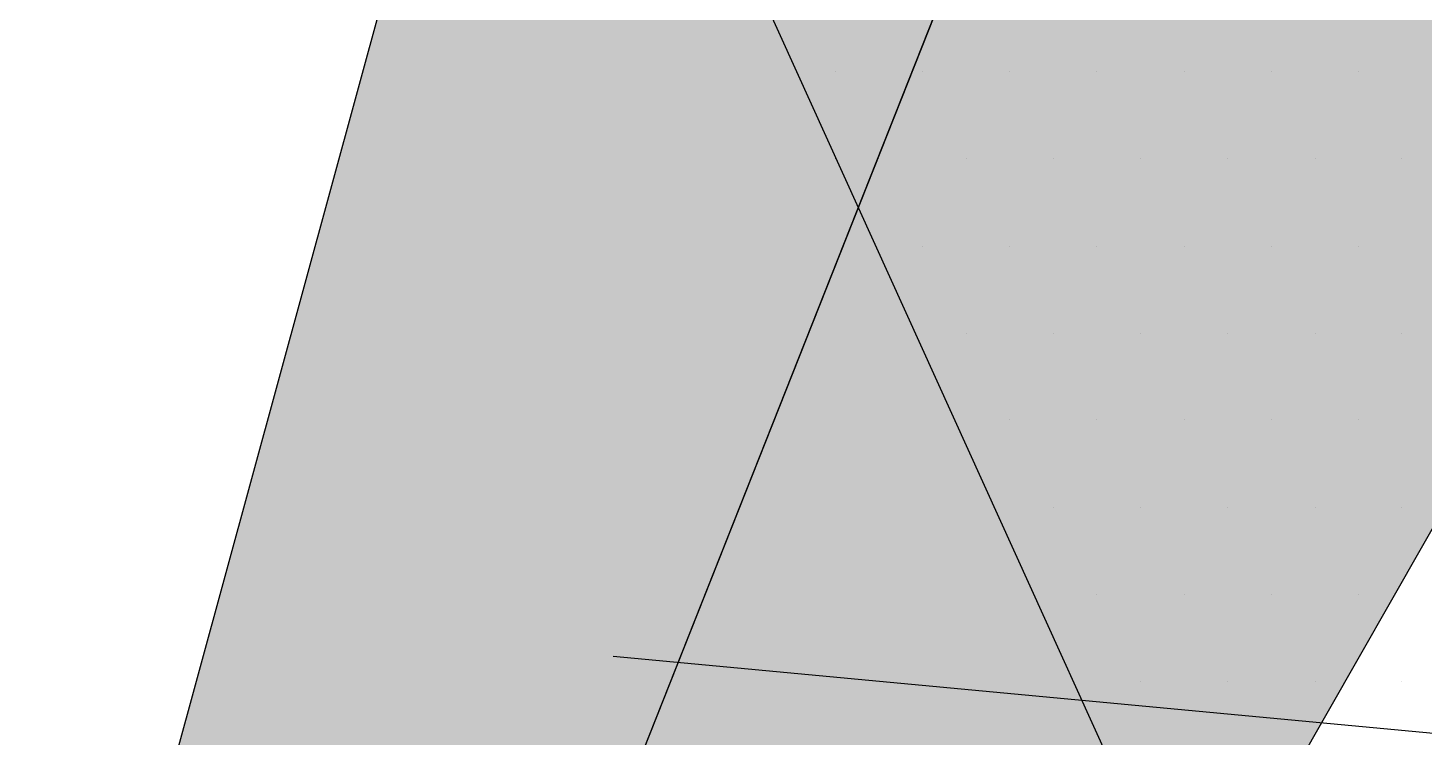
# Paper-space layout 'TOP_A1_00200_01-01-2017_MODELE' of a CAD drawing. Header units: millimetres. Extents: x -52 to 293, y -3 to 294.
# Drawn here: x 204.087 to 204.968, y 123.757 to 124.205 of the extents above; entities that cross this region are included whole.
import ezdxf

# ---------------------------------------------------------------- set-up
doc = ezdxf.new("R2010")
doc.units = ezdxf.units.MM
doc.header["$LTSCALE"] = 2
doc.linetypes.add('CACHEX2', pattern=[0.75, 0.5, -0.25])
for name, color, linetype in [('CALQUE_7', 4, 'Continuous'), ('CARTOUCHE', 7, 'Continuous'), ('rosace', 7, 'Continuous')]:
    doc.layers.add(name, color=color, linetype=linetype)

# ---------------------------------------------------------------- blocks, each defined once
blk = doc.blocks.new('A$C715108E3')
at = {"layer": 'CALQUE_7', "color": 131}
for p, q in [((-12.8134, -23.5138), (-12.8134, -23.5138)), ((-12.7722, -23.5138), (-12.7722, -23.5138)), ((-12.6802, -23.5138), (-12.6802, -23.5138)), ((-12.5889, -23.5138), (-12.5889, -23.5138)), ((-12.4971, -23.5138), (-12.4971, -23.5138)), ((-12.4053, -23.5138), (-12.4053, -23.5138)), ((-12.3136, -23.5138), (-12.3136, -23.5138)), ((-12.2216, -23.5138), (-12.2216, -23.5138)), ((-12.7722, -23.6054), (-12.7722, -23.6054)), ((-12.7265, -23.6054), (-12.7265, -23.6054)), ((-12.6345, -23.6054), (-12.6345, -23.6054)), ((-12.5424, -23.6054), (-12.5424, -23.6054)), ((-12.4514, -23.6054), (-12.4514, -23.6054)), ((-12.3593, -23.6054), (-12.3593, -23.6054)), ((-12.2673, -23.6054), (-12.2673, -23.6054)), ((-12.1762, -23.6054), (-12.1762, -23.6054)), ((-12.7302, -23.6976), (-12.7302, -23.6976)), ((-12.6802, -23.6976), (-12.6802, -23.6976)), ((-12.5889, -23.6976), (-12.5889, -23.6976)), ((-12.4971, -23.6976), (-12.4971, -23.6976)), ((-12.4053, -23.6976), (-12.4053, -23.6976)), ((-12.3136, -23.6976), (-12.3136, -23.6976)), ((-12.2216, -23.6976), (-12.2216, -23.6976)), ((-12.6884, -23.7891), (-12.6884, -23.7891)), ((-12.6345, -23.7891), (-12.6345, -23.7891)), ((-12.5424, -23.7891), (-12.5424, -23.7891)), ((-12.4514, -23.7891), (-12.4514, -23.7891)), ((-12.3593, -23.7891), (-12.3593, -23.7891)), ((-12.2673, -23.7891), (-12.2673, -23.7891)), ((-12.1762, -23.7891), (-12.1762, -23.7891)), ((-12.6472, -23.8804), (-12.6472, -23.8804)), ((-12.5889, -23.8804), (-12.5889, -23.8804)), ((-12.4971, -23.8804), (-12.4971, -23.8804)), ((-12.4053, -23.8804), (-12.4053, -23.8804)), ((-12.3136, -23.8804), (-12.3136, -23.8804)), ((-12.2216, -23.8804), (-12.2216, -23.8804)), ((-12.605, -23.973), (-12.605, -23.973)), ((-12.5424, -23.973), (-12.5424, -23.973)), ((-12.4514, -23.973), (-12.4514, -23.973)), ((-12.3593, -23.973), (-12.3593, -23.973)), ((-12.2673, -23.973), (-12.2673, -23.973)), ((-12.1762, -23.973), (-12.1762, -23.973)), ((-12.5638, -24.0642), (-12.5638, -24.0642)), ((-12.4971, -24.0642), (-12.4971, -24.0642)), ((-12.4053, -24.0642), (-12.4053, -24.0642)), ((-12.3136, -24.0642), (-12.3136, -24.0642)), ((-12.2216, -24.0642), (-12.2216, -24.0642)), ((-12.522, -24.1555), (-12.522, -24.1555)), ((-12.4514, -24.1555), (-12.4514, -24.1555)), ((-12.3593, -24.1555), (-12.3593, -24.1555)), ((-12.2673, -24.1555), (-12.2673, -24.1555)), ((-12.1762, -24.1555), (-12.1762, -24.1555))]:
    blk.add_line(p, q, dxfattribs=at)
blk.add_lwpolyline([(-15.4563, -23.799), (-13.7331, -21.4856), (-11.9601, -25.3945), (-11.4761, -25.5469), (-10.7095, -25.798), (-10.0926, -25.8741), (-9.9674, -25.8741), (-12.5584, -19.9248), (-11.816, -18.9068), (-10.4959, -20.6166), (-9.7792, -22.2122), (-8.7979, -20.9179), (-8.1187, -22.4645), (-6.9489, -21.0191), (-7.6382, -19.3811), (-6.116, -17.2939)], dxfattribs=at)
blk = doc.blocks.new('A$C581E6685')
at = {"layer": 'rosace'}
for color, points in [(40, [(-39.8519, 24.2064), (-46.2303, 8.0935), (-42.1559, 23.0023)]), (32, [(-39.8519, 24.2064), (-38.5844, 21.5046), (-46.2303, 8.0935)])]:
    blk.add_hatch(color=color, dxfattribs=at).paths.add_polyline_path(points)
at = {"layer": 'rosace', "color": 40}
blk.add_lwpolyline([(-39.8519, 24.2064), (-46.2303, 8.0935), (-42.1559, 23.0023)], close=True, dxfattribs=at)
at = {"layer": 'rosace', "color": 32}
blk.add_lwpolyline([(-39.8519, 24.2064), (-38.584, 21.5046), (-46.2303, 8.0935)], close=True, dxfattribs=at)
at = {"layer": 'rosace', "color": 32, "linetype": 'CACHEX2', "ltscale": 1.5}
blk.add_ellipse((-38.0538, 23.8138), major_axis=(-19.0311, -3.534), ratio=0.590567, dxfattribs=at)
at = {"layer": 'rosace', "color": 32}
blk.add_ellipse((-37.6144, 23.8499), major_axis=(-13.5768, -4.2839), ratio=0.791971, dxfattribs=at)
at = {"layer": 'CARTOUCHE'}
blk.add_blockref('A$C715108E3', (-31.6739, 36.3189), dxfattribs=at)

psp = doc.layouts.new('TOP_A1_00200_01-01-2017_MODELE')

# ---------------------------------------------------------------- linework, layer by layer
at = {"layer": 'CARTOUCHE'}
psp.add_rational_spline([(193.99311, 140.73587), (193.99311, 129.84471), (193.99311, 118.95355), (193.99311, 115.11355), (197.83311, 115.11355), (243.37237, 115.11355), (288.91164, 115.11355), (292.75164, 115.11355), (292.75164, 118.95355), (292.75164, 129.84471), (292.75164, 140.73587), (292.75164, 144.57587), (288.91164, 144.57587), (243.37237, 144.57587), (197.83311, 144.57587), (193.99311, 144.57587), (193.99311, 140.73587)], [1, 1, 1, 0.707106781187, 1, 1, 1, 0.707106781187, 1, 1, 1, 0.707106781187, 1, 1, 1, 0.707106781187, 1], degree=2, knots=[0, 0, 0, 1, 1, 2.570796, 2.570796, 3.570796, 3.570796, 5.141593, 5.141593, 6.141593, 6.141593, 7.712389, 7.712389, 8.712389, 8.712389, 10.283185, 10.283185, 10.283185], dxfattribs=at)

# ---------------------------------------------------------------- block references
at = {"layer": 'CARTOUCHE', "xscale": 0.6, "yscale": 0.6, "zscale": 0.6}
psp.add_blockref('A$C581E6685', (231.26385, 116.49412), dxfattribs=at)

doc.saveas('drawing.dxf')
